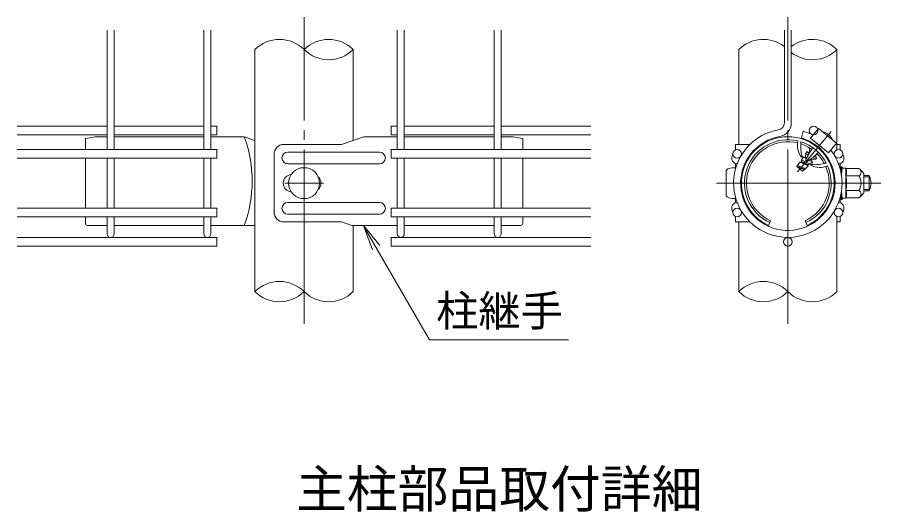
# Model space of a CAD drawing. Units: millimetres, scale not verified. Extents: x -6299 to 6301, y -4455 to 4455.
# Drawn here: x 3738 to 5076, y -1795 to -1029 of the extents above; entities that cross this region are included whole.
import ezdxf
from ezdxf.enums import TextEntityAlignment as Align

# ---------------------------------------------------------------- set-up
doc = ezdxf.new("R2010")
doc.units = ezdxf.units.MM
doc.header["$LTSCALE"] = 15
doc.linetypes.add('LONG_CHAIN', pattern=[21, 18, -1, 1, -1])
for name, color, linetype, lineweight in [('0-0_D-STR-TXT', 7, 'Continuous', 9), ('0-2_D-TTL-TXT', 7, 'Continuous', 9), ('0-3_D-STR2', 7, 'Continuous', 9), ('0-4_D-STR-DIM', 7, 'Continuous', 9), ('0-5_0', 7, 'Continuous', 9), ('0-6_D-STR1', 1, 'Continuous', 9), ('0-7_D-BMK', 2, 'LONG_CHAIN', 9), ('0-8_D-STR3', 3, 'Continuous', 9)]:
    doc.layers.add(name, color=color, linetype=linetype, lineweight=lineweight)
doc.styles.add('ＭＳ ゴシック', font='')
doc.styles.get('ＭＳ ゴシック').set_extended_font_data('MS Gothic')

# ---------------------------------------------------------------- blocks, each defined once
blk = doc.blocks.new('_Open')
at = {"layer": '0-5_0'}
blk.add_line((-15, 2.5), (0, 0), dxfattribs=at)
blk.add_lwpolyline([(-15, -2.5), (0, 0), (-15, 0)], dxfattribs=at)

msp = doc.modelspace()

# ---------------------------------------------------------------- linework, layer by layer
at = {"layer": '0-0_D-STR-TXT'}
msp.add_lwpolyline([(4592.25, -1528.49), (4376.59, -1528.49), (4275.12, -1352.74)], dxfattribs=at)
at = {"layer": '0-3_D-STR2'}
for p, q in [((3876.8, -1233.43), (3876.8, -1048.55)), ((3887.6, -1233.43), (3887.6, -1048.55)), ((4026.8, -1233.43), (4026.8, -1048.55)), ((4037.6, -1233.43), (4037.6, -1048.55)), ((4326.8, -1233.43), (4326.8, -1048.55)), ((4337.6, -1233.43), (4337.6, -1048.55)), ((4476.8, -1233.43), (4476.8, -1048.55)), ((4487.6, -1233.43), (4487.6, -1048.55)), ((4926.8, -1192.15), (4926.8, -1048.55)), ((4937.6, -1192.15), (4937.6, -1048.55)), ((3737.6, -1197.32), (3876.8, -1197.32)), ((3887.6, -1197.32), (4026.8, -1197.32)), ((4037.6, -1197.32), (4047.2, -1197.32)), ((4047.2, -1210.82), (4047.2, -1197.32)), ((4326.8, -1197.32), (4317.2, -1197.32)), ((4317.2, -1210.82), (4317.2, -1197.32)), ((4476.8, -1197.32), (4337.6, -1197.32)), ((4626.8, -1197.32), (4487.6, -1197.32)), ((3737.6, -1210.82), (3876.8, -1210.82)), ((3887.6, -1210.82), (4026.8, -1210.82)), ((4037.6, -1210.82), (4047.2, -1210.82)), ((4326.8, -1210.82), (4317.2, -1210.82)), ((4476.8, -1210.82), (4337.6, -1210.82)), ((4626.8, -1210.82), (4487.6, -1210.82)), ((4953.12, -1215.4), (4956.2, -1205.05)), ((3737.6, -1233.43), (4047.2, -1233.43)), ((4047.2, -1233.43), (4047.2, -1246.93)), ((4317.2, -1233.43), (4317.2, -1246.93)), ((4626.8, -1233.43), (4317.2, -1233.43)), ((3737.6, -1246.93), (4047.2, -1246.93)), ((3876.8, -1324.18), (3876.8, -1246.93)), ((3887.6, -1324.18), (3887.6, -1246.93)), ((4026.8, -1324.18), (4026.8, -1246.93)), ((4037.6, -1324.18), (4037.6, -1246.93)), ((4626.8, -1246.93), (4317.2, -1246.93)), ((4326.8, -1324.18), (4326.8, -1246.93)), ((4337.6, -1324.18), (4337.6, -1246.93)), ((4476.8, -1324.18), (4476.8, -1246.93)), ((4487.6, -1324.18), (4487.6, -1246.93)), ((3737.6, -1324.18), (4047.2, -1324.18)), ((4047.2, -1324.18), (4047.2, -1337.68)), ((4626.8, -1324.18), (4317.2, -1324.18)), ((4317.2, -1324.18), (4317.2, -1337.68)), ((3737.6, -1337.68), (4047.2, -1337.68)), ((3876.8, -1364.15), (3876.8, -1337.68)), ((3887.6, -1364.15), (3887.6, -1337.68)), ((4026.8, -1364.15), (4026.8, -1337.68)), ((4037.6, -1364.15), (4037.6, -1337.68)), ((4626.8, -1337.68), (4317.2, -1337.68)), ((4326.8, -1364.15), (4326.8, -1337.68)), ((4337.6, -1364.15), (4337.6, -1337.68)), ((4476.8, -1364.15), (4476.8, -1337.68)), ((4487.6, -1364.15), (4487.6, -1337.68)), ((3737.6, -1369.55), (4047.2, -1369.55)), ((4047.2, -1369.55), (4047.2, -1383.05)), ((4626.8, -1369.55), (4317.2, -1369.55)), ((4317.2, -1369.55), (4317.2, -1383.05)), ((3737.6, -1383.05), (4047.2, -1383.05)), ((4626.8, -1383.05), (4317.2, -1383.05))]:
    msp.add_line(p, q, dxfattribs=at)
for centre in [(4972.15, -1204.07), (4853.61, -1240.18), (5010.79, -1240.18), (4853.61, -1330.93), (5010.79, -1330.93), (4932.2, -1376.3)]:
    msp.add_circle(centre, 6.75, dxfattribs=at)
for centre, radius, start, end in [((4932.2, -1285.55), 84, 99.83934, 37.62637), ((4916, -1192.15), 10.8, 279.83934, 0), ((4916, -1192.15), 21.6, 279.83934, 0), ((4932.2, -1285.55), 73.2, 99.83934, 73.39579), ((4932.2, -1285.55), 84, 62.37363, 73.39579), ((3882.2, -1364.15), 5.4, 180, 0), ((4032.2, -1364.15), 5.4, 180, 0), ((4332.2, -1364.15), 5.4, 180, 0), ((4482.2, -1364.15), 5.4, 180, 0)]:
    msp.add_arc(centre, radius, start, end, dxfattribs=at)
at = {"layer": '0-4_D-STR-DIM'}
for centre, start, end in [((4144.1, -1116.89), 45.18146, 134.81854), ((4220.3, -1116.89), 45.18146, 134.81854), ((4894.1, -1116.89), 52.7739, 134.81854), ((4970.3, -1116.89), 45.18146, 127.2261), ((4220.3, -1040.21), 225.18146, 314.81854), ((4970.3, -1040.21), 232.7739, 314.81854), ((4144.1, -1491.89), 45.18146, 134.81854), ((4894.1, -1491.89), 45.18146, 134.81854), ((4144.1, -1415.21), 225.18146, 314.81854), ((4220.3, -1415.21), 225.18146, 314.81854), ((4894.1, -1415.21), 225.18146, 314.81854), ((4970.3, -1415.21), 225.18146, 314.81854)]:
    msp.add_arc(centre, 54.05, start, end, dxfattribs=at)
at = {"layer": '0-6_D-STR1'}
for p, q in [((4106, -1078.55), (4106, -1453.55)), ((4258.4, -1219.28), (4258.4, -1078.55)), ((4856, -1078.55), (4856, -1225.55)), ((5008.4, -1233.86), (5008.4, -1078.55)), ((5008.4, -1453.55), (5008.4, -1337.24)), ((4258.4, -1453.55), (4258.4, -1351)), ((4856, -1345.55), (4856, -1453.55))]:
    msp.add_line(p, q, dxfattribs=at)
at = {"layer": '0-7_D-BMK'}
for p, q in [((4182.2, -1503.55), (4182.2, -1028.55)), ((4932.2, -1503.55), (4932.2, -1028.55)), ((4999.42, -1205.44), (4947, -1267.91)), ((4152.2, -1285.55), (4212.2, -1285.55)), ((5076.2, -1285.55), (4821.8, -1285.55))]:
    msp.add_line(p, q, dxfattribs=at)
at = {"layer": '0-8_D-STR3'}
for p, q in [((4979.92, -1200.67), (4967.39, -1215.61)), ((3858.2, -1213.55), (3843.2, -1216.55)), ((3843.2, -1216.55), (3843.2, -1233.43)), ((3858.2, -1213.55), (3876.8, -1213.55)), ((3887.6, -1213.55), (4026.8, -1213.55)), ((4037.6, -1213.55), (4089.46, -1213.55)), ((4089.46, -1213.55), (4106, -1219.28)), ((4274.93, -1213.55), (4240.26, -1225.55)), ((4326.8, -1213.55), (4274.93, -1213.55)), ((4476.8, -1213.55), (4337.6, -1213.55)), ((4506.2, -1213.55), (4487.6, -1213.55)), ((4506.2, -1213.55), (4521.2, -1216.55)), ((4521.2, -1216.55), (4521.2, -1233.43)), ((4967.39, -1215.61), (4994.97, -1238.75)), ((4987.03, -1205.95), (4986.84, -1206.48)), ((5001.07, -1217.73), (5000.58, -1218.01)), ((4240.26, -1225.55), (4150.74, -1225.55)), ((4873.41, -1225.55), (4851.2, -1225.55)), ((4851.2, -1233.87), (4851.2, -1225.55)), ((4892.4, -1225.55), (4890.27, -1225.55)), ((4965.82, -1230.86), (4965.81, -1237.36)), ((4971.41, -1223.74), (4971.41, -1225.17)), ((5008.4, -1225.55), (5013.2, -1225.55)), ((5013.2, -1233.87), (5013.2, -1225.55)), ((4135.74, -1240.55), (4135.74, -1330.55)), ((4299.2, -1237.55), (4156.96, -1237.55)), ((4956.38, -1244.87), (4953.13, -1249.73)), ((4961.9, -1245.91), (4959.38, -1244.86)), ((4959.4, -1239.99), (4959.39, -1244.84)), ((4959.4, -1239.99), (4961.71, -1236.53)), ((4963.86, -1242.12), (4959.76, -1239.81)), ((4965.43, -1239.33), (4961.69, -1236.91)), ((4966.02, -1238.34), (4961.71, -1236.53)), ((4965.71, -1237.32), (4965.16, -1237.98)), ((4966.46, -1237.63), (4965.81, -1237.36)), ((4976.56, -1246.54), (4972.77, -1244.09)), ((4975.56, -1242.35), (4974.97, -1242.1)), ((4976.14, -1241.66), (4975.23, -1242.74)), ((4975.23, -1242.74), (4976.68, -1246.64)), ((4976.14, -1241.66), (4975.65, -1241.46)), ((4978.63, -1241.21), (4976.16, -1241.63)), ((4984.14, -1233.98), (4982.75, -1234.29)), ((3843.2, -1246.93), (3843.2, -1324.18)), ((4299.2, -1255.55), (4156.96, -1255.55)), ((4521.2, -1246.93), (4521.2, -1324.18)), ((4851.2, -1263.3), (4851.2, -1255.55)), ((4947.31, -1258.36), (4951.33, -1252.34)), ((4963.24, -1258.82), (4951.15, -1252.87)), ((4962.92, -1257.21), (4951.33, -1252.34)), ((4953.12, -1252.32), (4952.64, -1252.89)), ((4953.12, -1252.32), (4953.13, -1249.73)), ((4963.5, -1256.52), (4953.19, -1252.23)), ((4954.48, -1244.99), (4953.45, -1245.44)), ((4966.43, -1255.63), (4953.61, -1249.74)), ((4961.04, -1247.73), (4956.29, -1245.09)), ((4961.47, -1246.8), (4958.72, -1245.64)), ((4959.97, -1250.12), (4962.27, -1252.04)), ((4966.81, -1256.01), (4963.64, -1256.55)), ((4969.9, -1252.68), (4965.19, -1250.05)), ((4969.13, -1250.01), (4966.67, -1248.98)), ((4970.17, -1252.82), (4966.81, -1256.01)), ((4969.69, -1249.15), (4967.61, -1248.28)), ((4968.27, -1256.56), (4968.01, -1257.65)), ((4969.75, -1249.28), (4969.13, -1250.01)), ((4969.13, -1250.01), (4970.17, -1252.82)), ((4974.82, -1248.41), (4969.75, -1249.28)), ((4974.9, -1248.33), (4970.61, -1245.92)), ((4974.82, -1248.41), (4976.68, -1246.64)), ((5013.2, -1263.3), (5013.2, -1255.55)), ((4836.8, -1266.05), (4836.8, -1305.05)), ((4851.2, -1261.55), (4851.2, -1263.3)), ((4947.31, -1258.36), (4946.35, -1259.59)), ((4955.17, -1267.06), (4946.37, -1259.67)), ((4957.31, -1263.9), (4947.01, -1259.61)), ((4947.02, -1258.8), (4947.31, -1258.36)), ((4947.02, -1258.8), (4947.02, -1259.59)), ((4958.87, -1263.03), (4947.35, -1258.39)), ((4956.73, -1264.59), (4947.7, -1260.79)), ((4955.17, -1267.06), (4957.15, -1265.18)), ((4956.92, -1264.57), (4957.15, -1265.18)), ((4957.54, -1263.83), (4957, -1264.47)), ((4958.8, -1263.61), (4957.54, -1263.83)), ((4958.8, -1263.61), (4960.65, -1261.86)), ((4963.66, -1259), (4960.65, -1261.86)), ((5014.6, -1264.75), (5014.07, -1266.75)), ((5014.7, -1260.05), (5014.7, -1263.98)), ((5014.7, -1260.05), (5016.2, -1260.05)), ((5016.1, -1264.75), (5014.8, -1269.63)), ((5015.3, -1272.05), (5016.46, -1262.57)), ((5016.2, -1260.05), (5016.2, -1263.98)), ((5021.77, -1262.3), (5016.76, -1262.3)), ((5021.9, -1285.55), (5021.9, -1262.38)), ((5022.19, -1263.04), (5022.06, -1262.52)), ((5042.28, -1263.04), (5022.19, -1263.04)), ((5049.8, -1270.55), (5049.8, -1300.55)), ((5015.3, -1272.05), (5015.3, -1273.29)), ((5042.28, -1274.29), (5021.9, -1274.29)), ((5049.8, -1273.55), (5058.2, -1273.55)), ((5049.8, -1275.58), (5059.17, -1275.58)), ((5058.2, -1273.55), (5058.2, -1297.55)), ((5015.3, -1297.82), (5015.3, -1299.05)), ((5021.9, -1285.55), (5021.9, -1308.73)), ((5042.28, -1296.81), (5021.9, -1296.81)), ((5049.8, -1295.52), (5059.17, -1295.52)), ((5049.8, -1297.55), (5058.2, -1297.55)), ((4851.2, -1315.55), (4851.2, -1307.8)), ((4851.2, -1307.8), (4851.2, -1309.55)), ((5013.2, -1315.55), (5013.2, -1307.8)), ((5014.6, -1306.35), (5014.07, -1304.36)), ((5016.1, -1306.35), (5014.8, -1301.47)), ((5015.3, -1299.05), (5016.46, -1308.54)), ((5016.2, -1307.12), (5016.2, -1311.05)), ((5021.7, -1308.8), (5016.76, -1308.8)), ((5042.28, -1308.07), (5022.19, -1308.07)), ((4299.2, -1315.55), (4156.96, -1315.55)), ((3843.2, -1337.68), (3843.2, -1348)), ((4299.2, -1333.55), (4156.96, -1333.55)), ((4521.2, -1337.68), (4521.2, -1348)), ((4851.2, -1345.55), (4851.2, -1337.23)), ((5013.2, -1345.55), (5013.2, -1337.23)), ((3876.8, -1351), (3846.2, -1351)), ((4026.8, -1351), (3887.6, -1351)), ((4106, -1351), (4037.6, -1351)), ((4240.26, -1345.55), (4150.74, -1345.55)), ((4256.02, -1351), (4240.26, -1345.55)), ((4256.02, -1351), (4326.8, -1351)), ((4337.6, -1351), (4476.8, -1351)), ((4487.6, -1351), (4518.2, -1351)), ((4873.41, -1345.55), (4851.2, -1345.55)), ((4892.4, -1345.55), (4890.27, -1345.55)), ((4902.2, -1351), (4905.45, -1343.91)), ((4962.2, -1351), (4958.95, -1343.91)), ((5008.4, -1345.55), (5013.2, -1345.55))]:
    msp.add_line(p, q, dxfattribs=at)
for points in [[(4979.92, -1200.67), (5007.5, -1223.81), (4994.97, -1238.75)], [(4959.38, -1244.86), (4958.72, -1245.64), (4956.38, -1244.87)], [(4963.64, -1256.55), (4963.02, -1257.29), (4963.66, -1259)], [(5014.7, -1307.12), (5014.7, -1311.05), (5016.2, -1311.05)]]:
    msp.add_lwpolyline(points, dxfattribs=at)
msp.add_circle((4182.2, -1285.55), 24, dxfattribs=at)
for centre, radius, start, end in [((3902.81, -1282.28), 198.9, 339.78603, 20.21397), ((4932.2, -1285.55), 72, 294.62432, 245.37568), ((4982.33, -1225.81), 20.41, 20.1954, 79.8046), ((4150.74, -1240.55), 15, 90, 180), ((4932.2, -1285.55), 67.2, 76.51477, 245.37568), ((4932.2, -1285.55), 64.2, 76.39388, 245.37568), ((4976.16, -1227.18), 29.13, 166.14552, 218.81508), ((5011.42, -1228.39), 59.31, 173.19065, 196.25963), ((4932.2, -1285.55), 64.2, 54.62674, 71.81465), ((4932.2, -1285.55), 67.2, 27.59553, 72.40447), ((5047.51, -1287.65), 95.24, 143.32909, 156.79151), ((4156.96, -1246.55), 9, 90, 270), ((4299.2, -1246.55), 9, 270, 90), ((4854.95, -1246.55), 9.75, 145.52206, 247.38014), ((4849.66, -1246.55), 9.13, 9.9641, 11.59585), ((4910.11, -1172.36), 95.24, 303.20849, 316.67091), ((4932.2, -1285.55), 64.2, 28.18535, 45.37326), ((5014.74, -1246.55), 9.13, 168.40415, 170.0359), ((5009.45, -1246.55), 9.75, 292.61986, 34.47794), ((4849.66, -1246.55), 9.13, 279.7159, 299.45512), ((4982.05, -1232.13), 29.13, 241.18492, 293.85448), ((4974.74, -1197.61), 59.31, 263.74037, 286.80935), ((5014.74, -1246.55), 9.13, 240.54488, 260.2841), ((4932.2, -1285.55), 64.2, 294.62432, 23.60612), ((4932.2, -1285.55), 67.2, 294.62432, 23.48523), ((5011.7, -1263.98), 3, 345.11181, 0), ((5017.7, -1270.41), 3, 165.11181, 171.06848), ((5013.2, -1263.98), 3, 345.11181, 0), ((5016.76, -1262.6), 0.3, 90, 173), ((5021.77, -1262.6), 0.3, 15, 90), ((5007.25, -1268.67), 15.97, 339.37322, 22.7756), ((5039.23, -1268.66), 6.4, 298.45309, 61.54691), ((5029.48, -1283.32), 24, 32.13463, 57.68315), ((4163.49, -1285.55), 13.5, 94.99037, 265.00963), ((4194.76, -1285.55), 13.5, 314.07965, 45.92035), ((5013.58, -1273.36), 1.71, 2.43295, 14.61313), ((4959.63, -1285.55), 63.57, 0, 10.20031), ((5025.01, -1285.55), 20.62, 0, 33.09348), ((5035.7, -1285.55), 25.5, 331.92751, 28.07249), ((5013.58, -1297.75), 1.71, 345.38687, 357.56705), ((5007.25, -1302.44), 15.97, 337.2244, 20.62678), ((4959.63, -1285.55), 63.57, 349.79969, 0), ((5025.01, -1285.55), 20.62, 326.90652, 0), ((5039.23, -1302.44), 6.4, 298.45309, 61.54691), ((5011.7, -1307.12), 3, 360, 14.88819), ((5017.7, -1300.7), 3, 188.93152, 194.88819), ((5013.2, -1307.12), 3, 360, 14.88819), ((5016.76, -1308.5), 0.3, 187, 270), ((5021.7, -1308.5), 0.3, 270, 337.2244), ((5029.48, -1287.79), 24, 302.31685, 327.86537), ((4156.96, -1324.55), 9, 90, 270), ((4299.2, -1324.55), 9, 270, 90), ((4854.95, -1324.55), 9.75, 112.61986, 214.47794), ((4849.66, -1324.55), 9.13, 60.54488, 80.2841), ((5014.74, -1324.55), 9.13, 99.7159, 119.45512), ((5009.45, -1324.55), 9.75, 325.52206, 67.38014), ((4150.74, -1330.55), 15, 180, 270), ((4849.66, -1324.55), 9.13, 348.40415, 350.0359), ((5014.74, -1324.55), 9.13, 189.9641, 191.59585), ((5014.74, -1324.55), 9.13, 189.9641, 191.59585), ((3846.2, -1348), 3, 180, 270), ((4518.2, -1348), 3, 270, 0)]:
    msp.add_arc(centre, radius, start, end, dxfattribs=at)
for centre, start_param, end_param in [((4851.2, -1266.05), 1.5707963, 3.1415927), ((4851.2, -1305.05), 3.1415927, 4.712389)]:
    msp.add_ellipse(centre, major_axis=(14.4, 0), ratio=0.3125, start_param=start_param, end_param=end_param, dxfattribs=at)

# ---------------------------------------------------------------- block references
at = {"layer": '0-0_D-STR-TXT', "xscale": 2.666667, "yscale": 2.666667, "rotation": 120}
msp.add_blockref('_Open', (4274.12, -1351), dxfattribs=at)

# ---------------------------------------------------------------- texts
at = {"layer": '0-0_D-STR-TXT', "style": 'ＭＳ ゴシック'}
msp.add_text('柱継手', height=48.06, dxfattribs=at).set_placement((4386.96, -1521.74), align=Align.BOTTOM_LEFT)
at = {"layer": '0-2_D-TTL-TXT', "style": 'ＭＳ ゴシック'}
msp.add_text('主柱部品取付詳細', height=57.73, dxfattribs=at).set_placement((4169.79, -1805.4), align=Align.BOTTOM_LEFT)

doc.saveas('drawing.dxf')
